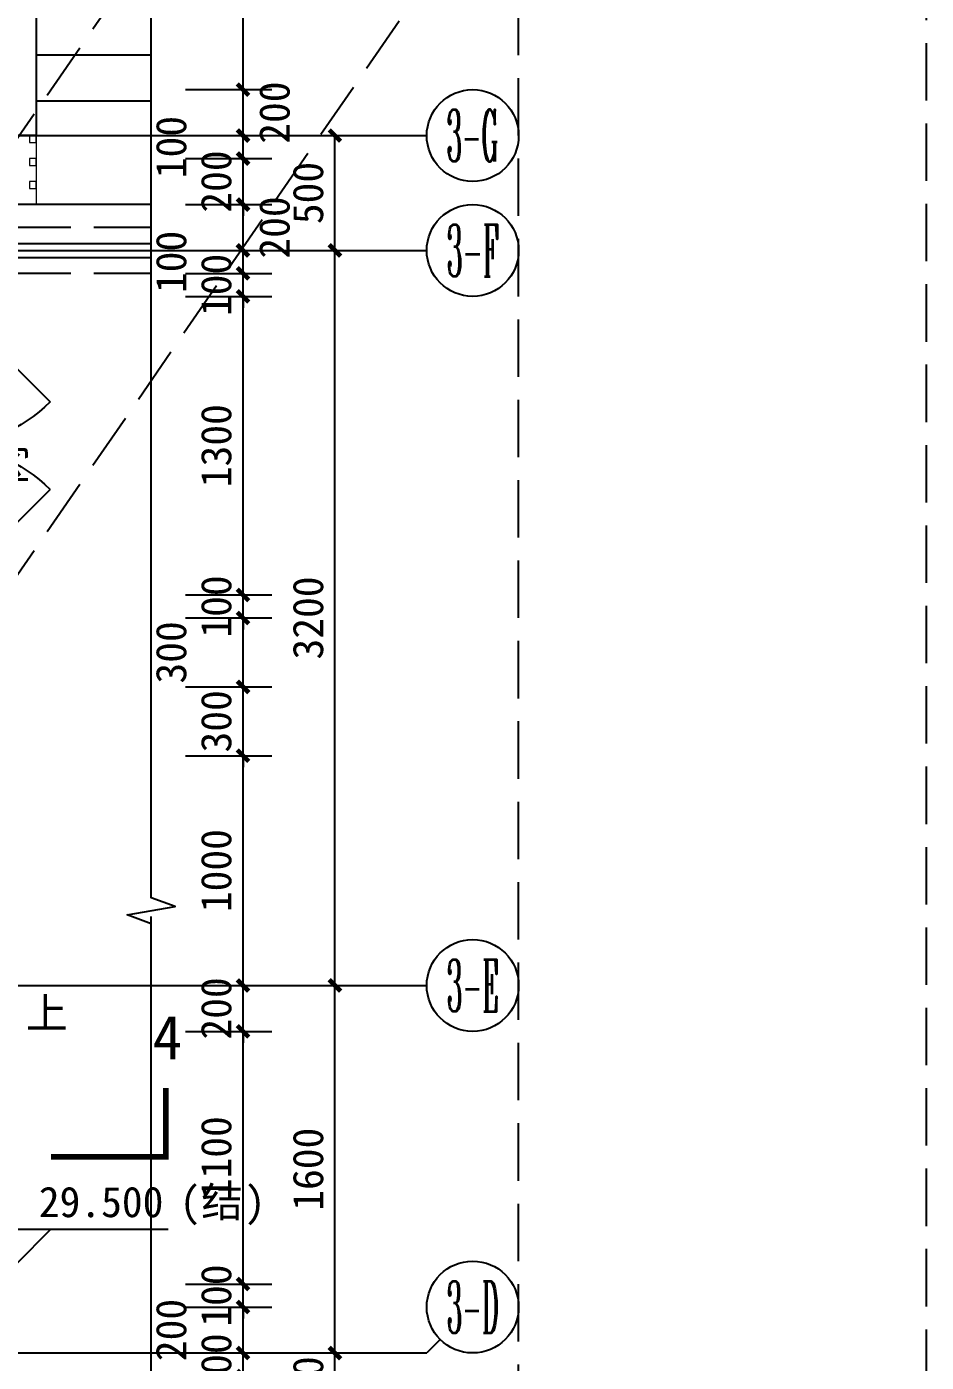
# Model space of a CAD drawing. Extents: x -10817 to 167545, y 26551 to 157048.
# Drawn here: x 96433 to 100350, y 56858 to 62672 of the extents above; entities that cross this region are included whole.
import ezdxf
from ezdxf.enums import TextEntityAlignment as Align
from ezdxf.xclip import XClip

# ---------------------------------------------------------------- set-up
doc = ezdxf.new("R2010")
doc.units = 0
doc.header["$LTSCALE"] = 1000
doc.header["$MEASUREMENT"] = 0
doc.header["$XCLIPFRAME"] = 0
for name, pattern in [('125-核心筒-RF$0$DASH', [0.35, 0.25, -0.1]), ('3#楼机房平面$0$DASH', [0.35, 0.25, -0.1]), ('DASH', [0.35, 0.25, -0.1]), ('DOTE', [2.42, 2, -0.2, 0.02, -0.2])]:
    doc.linetypes.add(name, pattern=pattern)
doc.layers.get('Defpoints').update_dxf_attribs({"color": 30, "linetype": 'DASH'})
doc.layers.add('125-核心筒-RF$0$A-00-15-4#-PM-TF$0$00-装饰-剖', color=241, linetype='Continuous', lineweight=5)
doc.layers.add('125-核心筒-RF$0$A-00-15-4#-PM-TF$0$00-装饰-看', color=46, linetype='Continuous', lineweight=5)
for name, color, linetype in [('125-核心筒-RF$0$A-DOOR', 51, 'Continuous'), ('125-核心筒-RF$0$A-ROOF', 241, 'Continuous'), ('125-核心筒-RF$0$A-WALL-BLOK', 131, 'Continuous'), ('3#-夹层$0$A-ANNO-LEVL', 3, 'Continuous'), ('3#-夹层$0$A-ANNO-TEXT', 7, 'Continuous'), ('3#楼机房平面$0$A-FLOR-HRAL', 71, 'Continuous'), ('3#楼机房平面$0$A-ROOF', 241, 'Continuous'), ('A-ANNO-AXIS-CIRC', 3, 'Continuous'), ('A-ANNO-AXIS-TEXT', 7, 'Continuous'), ('A-ANNO-DIMS', 3, 'Continuous'), ('A-ANNO-DOTE', 10, 'DOTE'), ('A-ANNO-SYMB', 3, 'Continuous'), ('A-ANNO-TEXT', 7, 'Continuous'), ('AXIS_TEXT', 7, 'Continuous')]:
    doc.layers.add(name, color=color, linetype=linetype)
doc.styles.add('3#-夹层$0$_TCH_DIM', font='')
doc.styles.add('_TCH_AXIS', font='COMPLEX', dxfattribs={"bigfont": 'GBCBIG'})
doc.styles.add('_TCH_DIM', font='')
doc.styles.add('_TCH_DIM_T3', font='')
doc.styles.add('_TCH_LABEL', font='')
doc.styles.add('COMPLEX', font='COMPLEX')
doc.styles.get("Standard").update_dxf_attribs({"font": ''})
doc.styles.get('3#-夹层$0$_TCH_DIM').set_extended_font_data('SimSun')
doc.styles.get('_TCH_DIM').set_extended_font_data('SimSun')
doc.styles.get('_TCH_DIM_T3').set_extended_font_data('SimSun')
doc.styles.get('_TCH_LABEL').set_extended_font_data('SimSun')
doc.styles.get('Standard').set_extended_font_data('SimSun')
doc.dimstyles.new('_TCH_ARCH&&50', dxfattribs={"dimtxt": 132.911392, "dimasz": 50, "dimexe": 125, "dimexo": 150, "dimgap": 50, "dimtad": 1, "dimdec": 0, "dimzin": 0, "dimdsep": 46, "dimtxsty": '_TCH_DIM_T3', "dimblk": 'ARCHTICK', "dimcen": 0.09, "dimclrt": 7, "dimazin": 2, "dimtfac": 1, "dimtdec": 0, "dimtix": 1, "dimtmove": 2, "dimatfit": 3, "dimfxl": 50, "dimtolj": 1, "dimtzin": 0, "dimarcsym": 0})

# ---------------------------------------------------------------- blocks, each defined once
blk = doc.blocks.new('125-核心筒-RF$0$$DorLib2D$00000116')
at = {"color": 0}
for p, q in [((-0.5, 0), (-0.1464, 0.3536)), ((0.5, 0), (0.1464, 0.3536))]:
    blk.add_line(p, q, dxfattribs=at)
for centre, start, end in [((-0.5, 0), 0, 45), ((0.5, 0), 135, 180)]:
    blk.add_arc(centre, 0.5, start, end, dxfattribs=at)
blk = doc.blocks.new('125-核心筒-RF')
at = {"layer": '125-核心筒-RF$0$A-00-15-4#-PM-TF$0$00-装饰-剖'}
for points in [[(7100, 6020), (7100, 6050), (7070, 6050), (7070, 6020)], [(7100, 5920), (7100, 5950), (7070, 5950), (7070, 5920)], [(7100, 5820), (7100, 5850), (7070, 5850), (7070, 5820)]]:
    blk.add_lwpolyline(points, close=True, dxfattribs=at)
at = {"layer": '125-核心筒-RF$0$A-00-15-4#-PM-TF$0$00-装饰-看', "color": 251}
blk.add_lwpolyline([(7100, 6050), (7100, 5750)], dxfattribs=at)
at = {"layer": '125-核心筒-RF$0$A-ROOF', "linetype": '125-核心筒-RF$0$DASH'}
for points in [[(6750, 5650), (9269.1, 9305.6)], [(6750, 3750), (9269.1, 7405.6)]]:
    blk.add_lwpolyline(points, dxfattribs=at)
at = {"layer": '125-核心筒-RF$0$A-WALL-BLOK'}
for p, q in [((7100, 7300), (7099.8, 6050)), ((7099.8, 6050), (6999.8, 6050))]:
    blk.add_line(p, q, dxfattribs=at)
at = {"layer": '125-核心筒-RF$0$A-DOOR', "xscale": 1300, "yscale": -1300, "zscale": 300, "rotation": 90}
blk.add_blockref('125-核心筒-RF$0$$DorLib2D$00000116', (6700, 4700), dxfattribs=at)
blk = doc.blocks.new('3#楼机房平面')
at = {"layer": '3#楼机房平面$0$A-FLOR-HRAL'}
for points in [[(1950, 7130), (6165.1, 7130)], [(1950, 7070), (6165.1, 7070)]]:
    blk.add_lwpolyline(points, dxfattribs=at)
at = {"layer": '3#楼机房平面$0$A-ROOF'}
for points in [[(18600.1, 7950), (2299.9, 7950)], [(18600.1, 7750), (2299.9, 7750)], [(19650, 7300), (1250, 7300)]]:
    blk.add_lwpolyline(points, dxfattribs=at)
at = {"layer": '3#楼机房平面$0$A-ROOF', "linetype": '3#楼机房平面$0$DASH'}
for points in [[(18950.1, 7200), (1950, 7200)], [(18950.1, 7000), (1950, 7000)]]:
    blk.add_lwpolyline(points, dxfattribs=at)
blk = doc.blocks.new('_ArchTick')
at = {"color": 0, "linetype": 'ByBlock', "const_width": 0.4}
blk.add_lwpolyline([(-0.5, -0.5), (0.5, 0.5)], dxfattribs=at)
blk = doc.blocks.new('*D844')
at = {"layer": 'A-ANNO-DIMS', "color": 0, "lineweight": -2, "transparency": 16777216}
for p, q in [((97375, 56898.4), (97375, 56948.4)), ((97125, 56898.4), (97500, 56898.4)), ((97375, 56798.4), (97375, 56898.4)), ((97125, 56798.4), (97500, 56798.4)), ((97375, 56798.4), (97375, 56748.4))]:
    blk.add_line(p, q, dxfattribs=at)
at = {"layer": 'Defpoints', "color": 0, "transparency": 16777216}
for p in [(96975, 56898.4), (97375, 56898.4), (96975, 56798.4)]:
    blk.add_point(p, dxfattribs=at)
at = {"layer": 'A-ANNO-DIMS', "color": 0, "lineweight": -2, "transparency": 16777216, "xscale": 50, "yscale": 50, "zscale": 50}
for p, rotation in [((97375, 56898.4), 270), ((97375, 56798.4), 90)]:
    blk.add_blockref('_ArchTick', p, dxfattribs=dict(at, rotation=rotation))
at = {"layer": 'A-ANNO-DIMS', "color": 7, "transparency": 16777216, "insert": (97258.6, 56848.4), "char_height": 132.91, "attachment_point": 5, "rotation": 90, "style": '_TCH_DIM_T3'}
blk.add_mtext('\\A1;100', dxfattribs=at)
blk = doc.blocks.new('*D845')
at = {"layer": 'A-ANNO-DIMS', "color": 0, "lineweight": -2, "transparency": 16777216}
for p, q in [((97125, 57098.4), (97500, 57098.4)), ((97375, 56898.4), (97375, 57098.4)), ((97125, 56898.4), (97500, 56898.4))]:
    blk.add_line(p, q, dxfattribs=at)
at = {"layer": 'Defpoints', "color": 0, "transparency": 16777216}
for p in [(96975, 57098.4), (97375, 57098.4), (96975, 56898.4)]:
    blk.add_point(p, dxfattribs=at)
at = {"layer": 'A-ANNO-DIMS', "color": 0, "lineweight": -2, "transparency": 16777216, "xscale": 50, "yscale": 50, "zscale": 50}
for p, rotation in [((97375, 57098.4), 90), ((97375, 56898.4), 270)]:
    blk.add_blockref('_ArchTick', p, dxfattribs=dict(at, rotation=rotation))
at = {"layer": 'A-ANNO-DIMS', "color": 7, "transparency": 16777216, "insert": (97062.5, 56998.4), "char_height": 132.91, "attachment_point": 5, "rotation": 90, "style": '_TCH_DIM_T3'}
blk.add_mtext('\\A1;200', dxfattribs=at)
blk = doc.blocks.new('*D846')
at = {"layer": 'A-ANNO-DIMS', "color": 0, "lineweight": -2, "transparency": 16777216}
for p, q in [((97375, 57198.4), (97375, 57248.4)), ((97125, 57198.4), (97500, 57198.4)), ((97375, 57098.4), (97375, 57198.4)), ((97125, 57098.4), (97500, 57098.4)), ((97375, 57098.4), (97375, 57048.4))]:
    blk.add_line(p, q, dxfattribs=at)
at = {"layer": 'Defpoints', "color": 0, "transparency": 16777216}
for p in [(96975, 57198.4), (97375, 57198.4), (96975, 57098.4)]:
    blk.add_point(p, dxfattribs=at)
at = {"layer": 'A-ANNO-DIMS', "color": 0, "lineweight": -2, "transparency": 16777216, "xscale": 50, "yscale": 50, "zscale": 50}
for p, rotation in [((97375, 57198.4), 270), ((97375, 57098.4), 90)]:
    blk.add_blockref('_ArchTick', p, dxfattribs=dict(at, rotation=rotation))
at = {"layer": 'A-ANNO-DIMS', "color": 7, "transparency": 16777216, "insert": (97258.6, 57148.4), "char_height": 132.91, "attachment_point": 5, "rotation": 90, "style": '_TCH_DIM_T3'}
blk.add_mtext('\\A1;100', dxfattribs=at)
blk = doc.blocks.new('*D847')
at = {"layer": 'A-ANNO-DIMS', "color": 0, "lineweight": -2, "transparency": 16777216}
for p, q in [((97125, 58298.4), (97500, 58298.4)), ((97375, 57198.4), (97375, 58298.4)), ((97125, 57198.4), (97500, 57198.4))]:
    blk.add_line(p, q, dxfattribs=at)
at = {"layer": 'Defpoints', "color": 0, "transparency": 16777216}
for p in [(96975, 58298.4), (97375, 58298.4), (96975, 57198.4)]:
    blk.add_point(p, dxfattribs=at)
at = {"layer": 'A-ANNO-DIMS', "color": 0, "lineweight": -2, "transparency": 16777216, "xscale": 50, "yscale": 50, "zscale": 50}
for p, rotation in [((97375, 58298.4), 90), ((97375, 57198.4), 270)]:
    blk.add_blockref('_ArchTick', p, dxfattribs=dict(at, rotation=rotation))
at = {"layer": 'A-ANNO-DIMS', "color": 7, "transparency": 16777216, "insert": (97258.6, 57748.4), "char_height": 132.91, "attachment_point": 5, "rotation": 90, "style": '_TCH_DIM_T3'}
blk.add_mtext('\\A1;1100', dxfattribs=at)
blk = doc.blocks.new('*D848')
at = {"layer": 'A-ANNO-DIMS', "color": 0, "lineweight": -2, "transparency": 16777216}
for p, q in [((97125, 58498.4), (97500, 58498.4)), ((97375, 58498.4), (97375, 58548.4)), ((97375, 58298.4), (97375, 58498.4)), ((97125, 58298.4), (97500, 58298.4)), ((97375, 58298.4), (97375, 58248.4))]:
    blk.add_line(p, q, dxfattribs=at)
at = {"layer": 'Defpoints', "color": 0, "transparency": 16777216}
for p in [(96975, 58498.4), (97375, 58498.4), (96975, 58298.4)]:
    blk.add_point(p, dxfattribs=at)
at = {"layer": 'A-ANNO-DIMS', "color": 0, "lineweight": -2, "transparency": 16777216, "xscale": 50, "yscale": 50, "zscale": 50}
for p, rotation in [((97375, 58498.4), 270), ((97375, 58298.4), 90)]:
    blk.add_blockref('_ArchTick', p, dxfattribs=dict(at, rotation=rotation))
at = {"layer": 'A-ANNO-DIMS', "color": 7, "transparency": 16777216, "insert": (97258.6, 58398.4), "char_height": 132.91, "attachment_point": 5, "rotation": 90, "style": '_TCH_DIM_T3'}
blk.add_mtext('\\A1;200', dxfattribs=at)
blk = doc.blocks.new('*D849')
at = {"layer": 'A-ANNO-DIMS', "color": 0, "lineweight": -2, "transparency": 16777216}
for p, q in [((97125, 59498.4), (97500, 59498.4)), ((97375, 58498.4), (97375, 59498.4)), ((97125, 58498.4), (97500, 58498.4))]:
    blk.add_line(p, q, dxfattribs=at)
at = {"layer": 'Defpoints', "color": 0, "transparency": 16777216}
for p in [(96975, 59498.4), (97375, 59498.4), (96975, 58498.4)]:
    blk.add_point(p, dxfattribs=at)
at = {"layer": 'A-ANNO-DIMS', "color": 0, "lineweight": -2, "transparency": 16777216, "xscale": 50, "yscale": 50, "zscale": 50}
for p, rotation in [((97375, 59498.4), 90), ((97375, 58498.4), 270)]:
    blk.add_blockref('_ArchTick', p, dxfattribs=dict(at, rotation=rotation))
at = {"layer": 'A-ANNO-DIMS', "color": 7, "transparency": 16777216, "insert": (97258.6, 58998.4), "char_height": 132.91, "attachment_point": 5, "rotation": 90, "style": '_TCH_DIM_T3'}
blk.add_mtext('\\A1;1000', dxfattribs=at)
blk = doc.blocks.new('*D850')
at = {"layer": 'A-ANNO-DIMS', "color": 0, "lineweight": -2, "transparency": 16777216}
for p, q in [((97375, 59798.4), (97375, 59848.4)), ((97125, 59798.4), (97500, 59798.4)), ((97375, 59498.4), (97375, 59798.4)), ((97125, 59498.4), (97500, 59498.4)), ((97375, 59498.4), (97375, 59448.4))]:
    blk.add_line(p, q, dxfattribs=at)
at = {"layer": 'Defpoints', "color": 0, "transparency": 16777216}
for p in [(96975, 59798.4), (97375, 59798.4), (96975, 59498.4)]:
    blk.add_point(p, dxfattribs=at)
at = {"layer": 'A-ANNO-DIMS', "color": 0, "lineweight": -2, "transparency": 16777216, "xscale": 50, "yscale": 50, "zscale": 50}
for p, rotation in [((97375, 59798.4), 270), ((97375, 59498.4), 90)]:
    blk.add_blockref('_ArchTick', p, dxfattribs=dict(at, rotation=rotation))
at = {"layer": 'A-ANNO-DIMS', "color": 7, "transparency": 16777216, "insert": (97258.6, 59648.4), "char_height": 132.91, "attachment_point": 5, "rotation": 90, "style": '_TCH_DIM_T3'}
blk.add_mtext('\\A1;300', dxfattribs=at)
blk = doc.blocks.new('*D851')
at = {"layer": 'A-ANNO-DIMS', "color": 0, "lineweight": -2, "transparency": 16777216}
for p, q in [((97125, 60098.4), (97500, 60098.4)), ((97375, 59798.4), (97375, 60098.4)), ((97125, 59798.4), (97500, 59798.4))]:
    blk.add_line(p, q, dxfattribs=at)
at = {"layer": 'Defpoints', "color": 0, "transparency": 16777216}
for p in [(96975, 60098.4), (97375, 60098.4), (96975, 59798.4)]:
    blk.add_point(p, dxfattribs=at)
at = {"layer": 'A-ANNO-DIMS', "color": 0, "lineweight": -2, "transparency": 16777216, "xscale": 50, "yscale": 50, "zscale": 50}
for p, rotation in [((97375, 60098.4), 90), ((97375, 59798.4), 270)]:
    blk.add_blockref('_ArchTick', p, dxfattribs=dict(at, rotation=rotation))
at = {"layer": 'A-ANNO-DIMS', "color": 7, "transparency": 16777216, "insert": (97062.5, 59948.4), "char_height": 132.91, "attachment_point": 5, "rotation": 90, "style": '_TCH_DIM_T3'}
blk.add_mtext('\\A1;300', dxfattribs=at)
blk = doc.blocks.new('*D852')
at = {"layer": 'A-ANNO-DIMS', "color": 0, "lineweight": -2, "transparency": 16777216}
for p, q in [((97375, 60198.4), (97375, 60248.4)), ((97125, 60198.4), (97500, 60198.4)), ((97375, 60098.4), (97375, 60198.4)), ((97125, 60098.4), (97500, 60098.4)), ((97375, 60098.4), (97375, 60048.4))]:
    blk.add_line(p, q, dxfattribs=at)
at = {"layer": 'Defpoints', "color": 0, "transparency": 16777216}
for p in [(96975, 60198.4), (97375, 60198.4), (96975, 60098.4)]:
    blk.add_point(p, dxfattribs=at)
at = {"layer": 'A-ANNO-DIMS', "color": 0, "lineweight": -2, "transparency": 16777216, "xscale": 50, "yscale": 50, "zscale": 50}
for p, rotation in [((97375, 60198.4), 270), ((97375, 60098.4), 90)]:
    blk.add_blockref('_ArchTick', p, dxfattribs=dict(at, rotation=rotation))
at = {"layer": 'A-ANNO-DIMS', "color": 7, "transparency": 16777216, "insert": (97258.6, 60148.4), "char_height": 132.91, "attachment_point": 5, "rotation": 90, "style": '_TCH_DIM_T3'}
blk.add_mtext('\\A1;100', dxfattribs=at)
blk = doc.blocks.new('*D853')
at = {"layer": 'A-ANNO-DIMS', "color": 0, "lineweight": -2, "transparency": 16777216}
for p, q in [((97125, 61498.4), (97500, 61498.4)), ((97375, 60198.4), (97375, 61498.4)), ((97125, 60198.4), (97500, 60198.4))]:
    blk.add_line(p, q, dxfattribs=at)
at = {"layer": 'Defpoints', "color": 0, "transparency": 16777216}
for p in [(96975, 61498.4), (97375, 61498.4), (96975, 60198.4)]:
    blk.add_point(p, dxfattribs=at)
at = {"layer": 'A-ANNO-DIMS', "color": 0, "lineweight": -2, "transparency": 16777216, "xscale": 50, "yscale": 50, "zscale": 50}
for p, rotation in [((97375, 61498.4), 90), ((97375, 60198.4), 270)]:
    blk.add_blockref('_ArchTick', p, dxfattribs=dict(at, rotation=rotation))
at = {"layer": 'A-ANNO-DIMS', "color": 7, "transparency": 16777216, "insert": (97258.6, 60848.4), "char_height": 132.91, "attachment_point": 5, "rotation": 90, "style": '_TCH_DIM_T3'}
blk.add_mtext('\\A1;1300', dxfattribs=at)
blk = doc.blocks.new('*D854')
at = {"layer": 'A-ANNO-DIMS', "color": 0, "lineweight": -2, "transparency": 16777216}
for p, q in [((97375, 61598.4), (97375, 61648.4)), ((97125, 61598.4), (97500, 61598.4)), ((97375, 61498.4), (97375, 61598.4)), ((97125, 61498.4), (97500, 61498.4)), ((97375, 61498.4), (97375, 61448.4))]:
    blk.add_line(p, q, dxfattribs=at)
at = {"layer": 'Defpoints', "color": 0, "transparency": 16777216}
for p in [(96975, 61598.4), (97375, 61598.4), (96975, 61498.4)]:
    blk.add_point(p, dxfattribs=at)
at = {"layer": 'A-ANNO-DIMS', "color": 0, "lineweight": -2, "transparency": 16777216, "xscale": 50, "yscale": 50, "zscale": 50}
for p, rotation in [((97375, 61598.4), 270), ((97375, 61498.4), 90)]:
    blk.add_blockref('_ArchTick', p, dxfattribs=dict(at, rotation=rotation))
at = {"layer": 'A-ANNO-DIMS', "color": 7, "transparency": 16777216, "insert": (97258.6, 61548.4), "char_height": 132.91, "attachment_point": 5, "rotation": 90, "style": '_TCH_DIM_T3'}
blk.add_mtext('\\A1;100', dxfattribs=at)
blk = doc.blocks.new('*D855')
at = {"layer": 'A-ANNO-DIMS', "color": 0, "lineweight": -2, "transparency": 16777216}
for p, q in [((97125, 61698.4), (97500, 61698.4)), ((97375, 61598.4), (97375, 61698.4)), ((97125, 61598.4), (97500, 61598.4))]:
    blk.add_line(p, q, dxfattribs=at)
at = {"layer": 'Defpoints', "color": 0, "transparency": 16777216}
for p in [(96975, 61698.4), (97375, 61698.4), (96975, 61598.4)]:
    blk.add_point(p, dxfattribs=at)
at = {"layer": 'A-ANNO-DIMS', "color": 0, "lineweight": -2, "transparency": 16777216, "xscale": 50, "yscale": 50, "zscale": 50}
for p, rotation in [((97375, 61698.4), 90), ((97375, 61598.4), 270)]:
    blk.add_blockref('_ArchTick', p, dxfattribs=dict(at, rotation=rotation))
at = {"layer": 'A-ANNO-DIMS', "color": 7, "transparency": 16777216, "insert": (97062.5, 61648.4), "char_height": 132.91, "attachment_point": 5, "rotation": 90, "style": '_TCH_DIM_T3'}
blk.add_mtext('\\A1;100', dxfattribs=at)
blk = doc.blocks.new('*D856')
at = {"layer": 'A-ANNO-DIMS', "color": 0, "lineweight": -2, "transparency": 16777216}
for p, q in [((97125, 61898.4), (97500, 61898.4)), ((97375, 61698.4), (97375, 61898.4)), ((97125, 61698.4), (97500, 61698.4))]:
    blk.add_line(p, q, dxfattribs=at)
at = {"layer": 'Defpoints', "color": 0, "transparency": 16777216}
for p in [(96975, 61898.4), (97375, 61898.4), (96975, 61698.4)]:
    blk.add_point(p, dxfattribs=at)
at = {"layer": 'A-ANNO-DIMS', "color": 0, "lineweight": -2, "transparency": 16777216, "xscale": 50, "yscale": 50, "zscale": 50}
for p, rotation in [((97375, 61898.4), 90), ((97375, 61698.4), 270)]:
    blk.add_blockref('_ArchTick', p, dxfattribs=dict(at, rotation=rotation))
at = {"layer": 'A-ANNO-DIMS', "color": 7, "transparency": 16777216, "insert": (97512.5, 61798.4), "char_height": 132.91, "attachment_point": 5, "rotation": 90, "style": '_TCH_DIM_T3'}
blk.add_mtext('\\A1;200', dxfattribs=at)
blk = doc.blocks.new('*D857')
at = {"layer": 'A-ANNO-DIMS', "color": 0, "lineweight": -2, "transparency": 16777216}
for p, q in [((97375, 62098.4), (97375, 62148.4)), ((97125, 62098.4), (97500, 62098.4)), ((97375, 61898.4), (97375, 62098.4)), ((97125, 61898.4), (97500, 61898.4)), ((97375, 61898.4), (97375, 61848.4))]:
    blk.add_line(p, q, dxfattribs=at)
at = {"layer": 'Defpoints', "color": 0, "transparency": 16777216}
for p in [(96975, 62098.4), (97375, 62098.4), (96975, 61898.4)]:
    blk.add_point(p, dxfattribs=at)
at = {"layer": 'A-ANNO-DIMS', "color": 0, "lineweight": -2, "transparency": 16777216, "xscale": 50, "yscale": 50, "zscale": 50}
for p, rotation in [((97375, 62098.4), 270), ((97375, 61898.4), 90)]:
    blk.add_blockref('_ArchTick', p, dxfattribs=dict(at, rotation=rotation))
at = {"layer": 'A-ANNO-DIMS', "color": 7, "transparency": 16777216, "insert": (97258.6, 61998.4), "char_height": 132.91, "attachment_point": 5, "rotation": 90, "style": '_TCH_DIM_T3'}
blk.add_mtext('\\A1;200', dxfattribs=at)
blk = doc.blocks.new('*D858')
at = {"layer": 'A-ANNO-DIMS', "color": 0, "lineweight": -2, "transparency": 16777216}
for p, q in [((97125, 62198.4), (97500, 62198.4)), ((97375, 62098.4), (97375, 62198.4)), ((97125, 62098.4), (97500, 62098.4))]:
    blk.add_line(p, q, dxfattribs=at)
at = {"layer": 'Defpoints', "color": 0, "transparency": 16777216}
for p in [(96975, 62198.4), (97375, 62198.4), (96975, 62098.4)]:
    blk.add_point(p, dxfattribs=at)
at = {"layer": 'A-ANNO-DIMS', "color": 0, "lineweight": -2, "transparency": 16777216, "xscale": 50, "yscale": 50, "zscale": 50}
for p, rotation in [((97375, 62198.4), 90), ((97375, 62098.4), 270)]:
    blk.add_blockref('_ArchTick', p, dxfattribs=dict(at, rotation=rotation))
at = {"layer": 'A-ANNO-DIMS', "color": 7, "transparency": 16777216, "insert": (97062.5, 62148.4), "char_height": 132.91, "attachment_point": 5, "rotation": 90, "style": '_TCH_DIM_T3'}
blk.add_mtext('\\A1;100', dxfattribs=at)
blk = doc.blocks.new('*D859')
at = {"layer": 'A-ANNO-DIMS', "color": 0, "lineweight": -2, "transparency": 16777216}
for p, q in [((97125, 62398.4), (97500, 62398.4)), ((97375, 62198.4), (97375, 62398.4)), ((97125, 62198.4), (97500, 62198.4))]:
    blk.add_line(p, q, dxfattribs=at)
at = {"layer": 'Defpoints', "color": 0, "transparency": 16777216}
for p in [(96975, 62398.4), (97375, 62398.4), (96975, 62198.4)]:
    blk.add_point(p, dxfattribs=at)
at = {"layer": 'A-ANNO-DIMS', "color": 0, "lineweight": -2, "transparency": 16777216, "xscale": 50, "yscale": 50, "zscale": 50}
for p, rotation in [((97375, 62398.4), 90), ((97375, 62198.4), 270)]:
    blk.add_blockref('_ArchTick', p, dxfattribs=dict(at, rotation=rotation))
at = {"layer": 'A-ANNO-DIMS', "color": 7, "transparency": 16777216, "insert": (97512.5, 62298.4), "char_height": 132.91, "attachment_point": 5, "rotation": 90, "style": '_TCH_DIM_T3'}
blk.add_mtext('\\A1;200', dxfattribs=at)
blk = doc.blocks.new('*D860')
at = {"layer": 'A-ANNO-DIMS', "color": 0, "lineweight": -2, "transparency": 16777216}
for p, q in [((97125, 63348.4), (97500, 63348.4)), ((97375, 62398.4), (97375, 63348.4)), ((97125, 62398.4), (97500, 62398.4))]:
    blk.add_line(p, q, dxfattribs=at)
at = {"layer": 'Defpoints', "color": 0, "transparency": 16777216}
for p in [(96975, 63348.4), (97375, 63348.4), (96975, 62398.4)]:
    blk.add_point(p, dxfattribs=at)
at = {"layer": 'A-ANNO-DIMS', "color": 0, "lineweight": -2, "transparency": 16777216, "xscale": 50, "yscale": 50, "zscale": 50}
for p, rotation in [((97375, 63348.4), 90), ((97375, 62398.4), 270)]:
    blk.add_blockref('_ArchTick', p, dxfattribs=dict(at, rotation=rotation))
at = {"layer": 'A-ANNO-DIMS', "color": 7, "transparency": 16777216, "insert": (97258.6, 62873.4), "char_height": 132.91, "attachment_point": 5, "rotation": 90, "style": '_TCH_DIM_T3'}
blk.add_mtext('\\A1;950', dxfattribs=at)
blk = doc.blocks.new('*D863')
at = {"layer": 'A-ANNO-DIMS', "color": 0, "lineweight": -2, "transparency": 16777216}
for p, q in [((97775, 56898.4), (97775, 56948.4)), ((97525, 56898.4), (97900, 56898.4)), ((97775, 56598.4), (97775, 56898.4)), ((97525, 56598.4), (97900, 56598.4)), ((97775, 56598.4), (97775, 56548.4))]:
    blk.add_line(p, q, dxfattribs=at)
at = {"layer": 'Defpoints', "color": 0, "transparency": 16777216}
for p in [(97375, 56898.4), (97775, 56898.4), (97375, 56598.4)]:
    blk.add_point(p, dxfattribs=at)
at = {"layer": 'A-ANNO-DIMS', "color": 0, "lineweight": -2, "transparency": 16777216, "xscale": 50, "yscale": 50, "zscale": 50}
for p, rotation in [((97775, 56898.4), 270), ((97775, 56598.4), 90)]:
    blk.add_blockref('_ArchTick', p, dxfattribs=dict(at, rotation=rotation))
at = {"layer": 'A-ANNO-DIMS', "color": 7, "transparency": 16777216, "insert": (97658.6, 56748.4), "char_height": 132.91, "attachment_point": 5, "rotation": 90, "style": '_TCH_DIM_T3'}
blk.add_mtext('\\A1;300', dxfattribs=at)
blk = doc.blocks.new('*D864')
at = {"layer": 'A-ANNO-DIMS', "color": 0, "lineweight": -2, "transparency": 16777216}
for p, q in [((97525, 58498.4), (97900, 58498.4)), ((97775, 56898.4), (97775, 58498.4)), ((97525, 56898.4), (97900, 56898.4))]:
    blk.add_line(p, q, dxfattribs=at)
at = {"layer": 'Defpoints', "color": 0, "transparency": 16777216}
for p in [(97375, 58498.4), (97775, 58498.4), (97375, 56898.4)]:
    blk.add_point(p, dxfattribs=at)
at = {"layer": 'A-ANNO-DIMS', "color": 0, "lineweight": -2, "transparency": 16777216, "xscale": 50, "yscale": 50, "zscale": 50}
for p, rotation in [((97775, 58498.4), 90), ((97775, 56898.4), 270)]:
    blk.add_blockref('_ArchTick', p, dxfattribs=dict(at, rotation=rotation))
at = {"layer": 'A-ANNO-DIMS', "color": 7, "transparency": 16777216, "insert": (97658.6, 57698.4), "char_height": 132.91, "attachment_point": 5, "rotation": 90, "style": '_TCH_DIM_T3'}
blk.add_mtext('\\A1;1600', dxfattribs=at)
blk = doc.blocks.new('*D865')
at = {"layer": 'A-ANNO-DIMS', "color": 0, "lineweight": -2, "transparency": 16777216}
for p, q in [((97525, 61698.4), (97900, 61698.4)), ((97775, 58498.4), (97775, 61698.4)), ((97525, 58498.4), (97900, 58498.4))]:
    blk.add_line(p, q, dxfattribs=at)
at = {"layer": 'Defpoints', "color": 0, "transparency": 16777216}
for p in [(97375, 61698.4), (97775, 61698.4), (97375, 58498.4)]:
    blk.add_point(p, dxfattribs=at)
at = {"layer": 'A-ANNO-DIMS', "color": 0, "lineweight": -2, "transparency": 16777216, "xscale": 50, "yscale": 50, "zscale": 50}
for p, rotation in [((97775, 61698.4), 90), ((97775, 58498.4), 270)]:
    blk.add_blockref('_ArchTick', p, dxfattribs=dict(at, rotation=rotation))
at = {"layer": 'A-ANNO-DIMS', "color": 7, "transparency": 16777216, "insert": (97658.6, 60098.4), "char_height": 132.91, "attachment_point": 5, "rotation": 90, "style": '_TCH_DIM_T3'}
blk.add_mtext('\\A1;3200', dxfattribs=at)
blk = doc.blocks.new('*D866')
at = {"layer": 'A-ANNO-DIMS', "color": 0, "lineweight": -2, "transparency": 16777216}
for p, q in [((97525, 62198.4), (97900, 62198.4)), ((97775, 61698.4), (97775, 62198.4)), ((97525, 61698.4), (97900, 61698.4))]:
    blk.add_line(p, q, dxfattribs=at)
at = {"layer": 'Defpoints', "color": 0, "transparency": 16777216}
for p in [(97375, 62198.4), (97775, 62198.4), (97375, 61698.4)]:
    blk.add_point(p, dxfattribs=at)
at = {"layer": 'A-ANNO-DIMS', "color": 0, "lineweight": -2, "transparency": 16777216, "xscale": 50, "yscale": 50, "zscale": 50}
for p, rotation in [((97775, 62198.4), 90), ((97775, 61698.4), 270)]:
    blk.add_blockref('_ArchTick', p, dxfattribs=dict(at, rotation=rotation))
at = {"layer": 'A-ANNO-DIMS', "color": 7, "transparency": 16777216, "insert": (97658.6, 61948.4), "char_height": 132.91, "attachment_point": 5, "rotation": 90, "style": '_TCH_DIM_T3'}
blk.add_mtext('\\A1;500', dxfattribs=at)
blk = doc.blocks.new('_AXISO')
blk.add_circle((0, 0), 0.5)
at = {"layer": 'AXIS_TEXT', "style": 'COMPLEX', "width": 1.041667}
blk.add_attdef('A', text='', height=0.56, dxfattribs=at).set_placement((-0.25, -0.28), (0.25, -0.28), align=Align.FIT)

msp = doc.modelspace()

# ---------------------------------------------------------------- linework, layer by layer
at = {"layer": '3#-夹层$0$A-ANNO-LEVL'}
for p, q in [((96238.7, 57437.2), (97048.8, 57437.2)), ((96388.7, 57287.2), (96538.7, 57437.2))]:
    msp.add_line(p, q, dxfattribs=at)
at = {"layer": 'A-ANNO-AXIS-CIRC'}
for p, q in [((96975, 62198.4), (98175, 62198.4)), ((96975, 61698.4), (98175, 61698.4)), ((96975, 58498.4), (98175, 58498.4)), ((98233.6, 56957), (98175, 56898.4)), ((96975, 56898.4), (98175, 56898.4))]:
    msp.add_line(p, q, dxfattribs=at)
at = {"layer": 'A-ANNO-DOTE'}
for points in [[(90175, 62198.4), (98175, 62198.4)], [(90175, 61698.4), (98175, 61698.4)], [(90175, 58498.4), (98175, 58498.4)], [(90175, 56898.4), (98175, 56898.4)]]:
    msp.add_lwpolyline(points, dxfattribs=at)
at = {"layer": 'A-ANNO-SYMB'}
msp.add_lwpolyline([(96975, 53998.4), (96975, 58767.2), (96870, 58805.4), (97080, 58842.5), (96975, 58879.7), (96975, 63648.5)], dxfattribs=at)
at = {"layer": 'A-ANNO-SYMB', "const_width": 25}
msp.add_lwpolyline([(96539.1, 57752.5), (97039.1, 57752.5), (97039.1, 58052.5)], dxfattribs=at)
at = {"layer": 'Defpoints'}
for points in [[(63300, 65751.2), (100350, 65751.2), (100350, 37051.2), (63300, 37051.2)], [(89775, 52398.4), (98575, 52398.4), (98575, 65554.1), (89775, 65554.1)], [(91375, 53998.4), (96975, 53998.4), (96975, 63648.5), (91375, 63648.5)]]:
    msp.add_lwpolyline(points, close=True, dxfattribs=at)

# ---------------------------------------------------------------- block references
msp.add_blockref('125-核心筒-RF', (89375, 56148.4))
ref = msp.add_blockref('3#楼机房平面', (94175, 54598.4))
XClip(ref).set_block_clipping_path([(-2800, -600), (2800.0686035752, 9050.1028259397)])
at = {"layer": 'A-ANNO-AXIS-CIRC'}
ref = msp.add_blockref('_AXISO', (98375, 62198.4), dxfattribs=dict(at, xscale=400, yscale=400, zscale=400))
ref.add_attrib('A', '3-G', dxfattribs={"layer": 'A-ANNO-AXIS-TEXT', "height": 226.27, "style": '_TCH_AXIS', "width": 0.308824}).set_placement((98261.9, 62085.3), (98488.2, 62085.3), align=Align.FIT)
ref = msp.add_blockref('_AXISO', (98375, 61698.4), dxfattribs=dict(at, xscale=400, yscale=400, zscale=400))
ref.add_attrib('A', '3-F', dxfattribs={"layer": 'A-ANNO-AXIS-TEXT', "height": 226.27, "style": '_TCH_AXIS', "width": 0.323077}).set_placement((98261.9, 61585.3), (98488.2, 61585.3), align=Align.FIT)
ref = msp.add_blockref('_AXISO', (98375, 58498.4), dxfattribs=dict(at, xscale=400, yscale=400, zscale=400))
ref.add_attrib('A', '3-E', dxfattribs={"layer": 'A-ANNO-AXIS-TEXT', "height": 226.27, "style": '_TCH_AXIS', "width": 0.318182}).set_placement((98261.9, 58385.3), (98488.2, 58385.3), align=Align.FIT)
ref = msp.add_blockref('_AXISO', (98375, 57098.4), dxfattribs=dict(at, xscale=400, yscale=400, zscale=400))
ref.add_attrib('A', '3-D', dxfattribs={"layer": 'A-ANNO-AXIS-TEXT', "height": 226.27, "style": '_TCH_AXIS', "width": 0.313433}).set_placement((98261.9, 56985.3), (98488.2, 56985.3), align=Align.FIT)

# ---------------------------------------------------------------- texts
at = {"layer": '3#-夹层$0$A-ANNO-TEXT', "color": 7, "style": '3#-夹层$0$_TCH_DIM'}
for s, height, p in [('(', 132.9, (97098.8, 57489.7)), ('结', 132.9, (97193.3, 57489.7)), (')', 132.9, (97382.3, 57489.7)), ('29.500', 132.91, (96485.9, 57489.7))]:
    msp.add_text(s, height=height, dxfattribs=at).set_placement(p)
at = {"layer": 'A-ANNO-TEXT', "color": 2}
msp.add_text('丙', height=132.9, rotation=90, dxfattribs=at).set_placement((96425, 60675.6))
at = {"layer": 'A-ANNO-TEXT', "color": 7}
for s, height, style, p in [('上', 132.9, '_TCH_DIM', (96429.9, 58312)), ('4', 189.9, '_TCH_LABEL', (96981.1, 58177.5))]:
    msp.add_text(s, height=height, dxfattribs=dict(at, style=style)).set_placement(p)

# ---------------------------------------------------------------- dimensions: what is measured, and where the dimension line sits
at = {"layer": 'A-ANNO-DIMS'}
for p1, p2, picture, middle in [((96975, 62398.4), (96975, 63348.4), '*D860', (97258.6, 62873.4)), ((97375, 61698.4), (97375, 62198.4), '*D866', (97658.6, 61948.4)), ((96975, 61898.4), (96975, 62098.4), '*D857', (97258.6, 61998.4)), ((96975, 61498.4), (96975, 61598.4), '*D854', (97258.6, 61548.4)), ((97375, 58498.4), (97375, 61698.4), '*D865', (97658.6, 60098.4)), ((96975, 60198.4), (96975, 61498.4), '*D853', (97258.6, 60848.4)), ((96975, 60098.4), (96975, 60198.4), '*D852', (97258.6, 60148.4)), ((96975, 59498.4), (96975, 59798.4), '*D850', (97258.6, 59648.4)), ((96975, 58498.4), (96975, 59498.4), '*D849', (97258.6, 58998.4)), ((96975, 58298.4), (96975, 58498.4), '*D848', (97258.6, 58398.4)), ((97375, 56898.4), (97375, 58498.4), '*D864', (97658.6, 57698.4)), ((96975, 57198.4), (96975, 58298.4), '*D847', (97258.6, 57748.4)), ((96975, 57098.4), (96975, 57198.4), '*D846', (97258.6, 57148.4)), ((96975, 56798.4), (96975, 56898.4), '*D844', (97258.6, 56848.4)), ((97375, 56598.4), (97375, 56898.4), '*D863', (97658.6, 56748.4))]:
    dim = msp.add_aligned_dim(p1=p1, p2=p2, distance=-400, dimstyle='_TCH_ARCH&&50', dxfattribs=at)
    dim.commit()
    dim.dimension.update_dxf_attribs({"geometry": picture, "text_midpoint": middle})
for base, p1, p2, picture, middle in [((97375, 62398.4), (96975, 62198.4), (96975, 62398.4), '*D859', (97512.5, 62298.4)), ((97375, 62198.4), (96975, 62098.4), (96975, 62198.4), '*D858', (97062.5, 62148.4)), ((97375, 61898.4), (96975, 61698.4), (96975, 61898.4), '*D856', (97512.5, 61798.4)), ((97375, 61698.4), (96975, 61598.4), (96975, 61698.4), '*D855', (97062.5, 61648.4)), ((97375, 60098.4), (96975, 59798.4), (96975, 60098.4), '*D851', (97062.5, 59948.4)), ((97375, 57098.4), (96975, 56898.4), (96975, 57098.4), '*D845', (97062.5, 56998.4))]:
    dim = msp.add_linear_dim(base=base, p1=p1, p2=p2, angle=90, dimstyle='_TCH_ARCH&&50', dxfattribs=at)
    dim.commit()
    dim.dimension.update_dxf_attribs({"geometry": picture, "text_midpoint": middle, "dimtype": 129})

doc.saveas('drawing.dxf')
